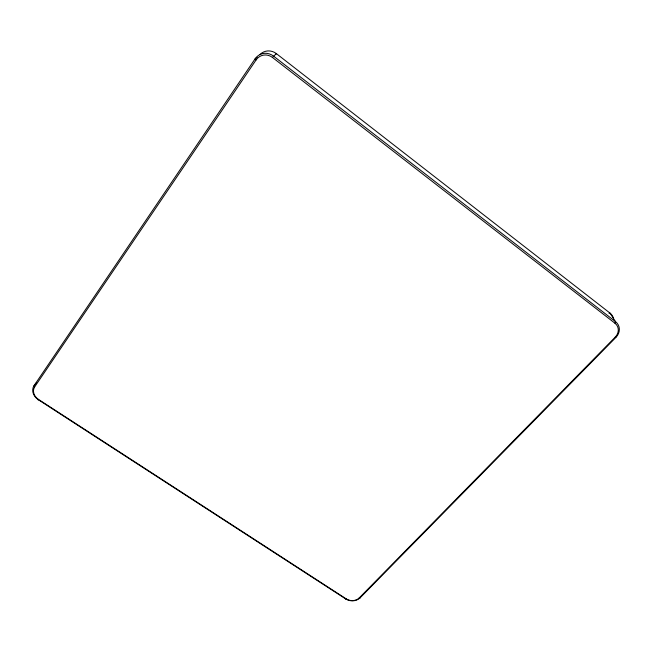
<?xml version="1.0" encoding="UTF-8"?>
<svg xmlns="http://www.w3.org/2000/svg" width="652" height="652" viewBox="0 0 652 652"><rect width="100%" height="100%" fill="white"/><g stroke="black" fill="none" stroke-linecap="round" stroke-linejoin="round"><path stroke-width="0.98" d="M38.15 399.847L38.452 399.383A10.155 8.452 30 0 1 34.678 386.88A1.28 0.685 30.4 0 1 34.059 385.658L255.095 58.851L257.132 57.343M275.983 54.255L276.366 53.619L610.011 313.107L615.586 321.729A12.584 10.905 -22.2 0 1 615.887 337.426L615.211 337.174A11.198 9.707 -22.2 0 0 614.942 323.205A1.385 0.57 -48.5 0 0 615.586 321.729L273.449 56.048A13.855 13.064 75 0 0 255.095 58.851L256.106 59.919A12.331 11.63 74.9 0 1 272.43 57.433L614.942 323.205M34.678 386.88L256.106 59.919M272.43 57.433L276.358 53.611A13.505 12.73 75.9 0 0 259.993 54.507M36.651 382.528L34.059 385.658A11.41 9.495 30.1 0 0 38.289 399.7L38.191 399.815M38.289 399.7L345.707 598.927A1.165 0.407 -59.3 0 0 346.351 598.96A9.169 7.4 5.2 0 0 359.154 597.99L615.211 337.174M359.154 597.99A1.165 0.587 47 0 0 360.083 597.843L615.887 337.426M38.452 399.383L346.351 598.96M360.083 597.843A10.302 8.313 5.2 0 1 345.707 598.927M613.622 319.317A12.274 10.693 -22.7 0 0 610.011 313.107A1.353 0.538 -48.6 0 0 609.041 313.351"/></g></svg>
